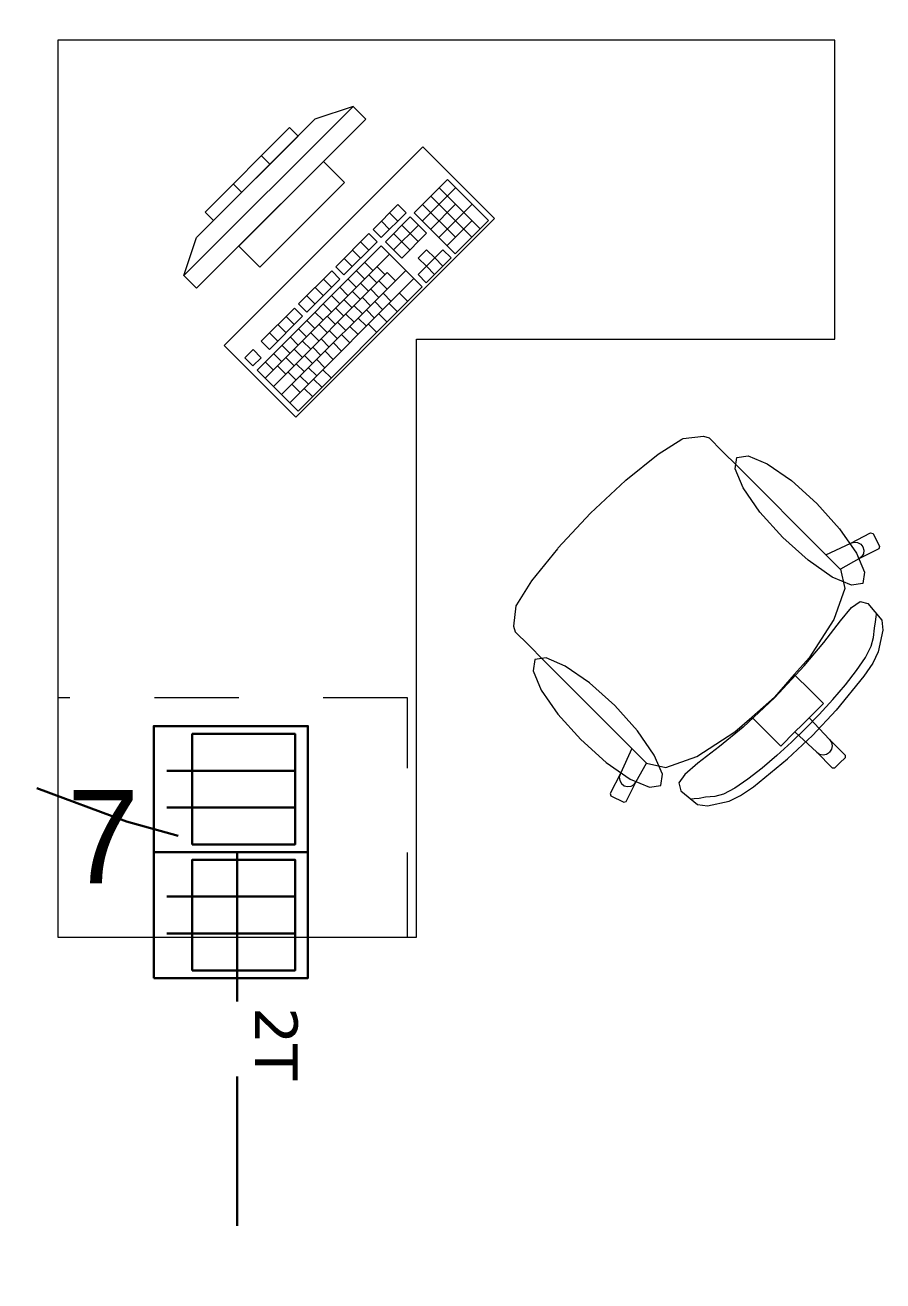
# Model space of a CAD drawing. Header units: inches. Extents: x -19 to 5698, y -728 to 92.
# Drawn here: x 398.271 to 399.706, y 14.4 to 16.5 of the extents above; entities that cross this region are included whole.
import ezdxf

# ---------------------------------------------------------------- set-up
doc = ezdxf.new("R2010")
doc.units = ezdxf.units.IN
doc.header["$MEASUREMENT"] = 0
doc.linetypes.add('HIDDEN', pattern=[0.375, 0.25, -0.125])
doc.linetypes.add('Rayas', pattern=[0.282222, 0.141111, -0.141111])
doc.layers.get('0').update_dxf_attribs({"color": 61})
doc.layers.add('00 conduct tomacorr', color=120, linetype='HIDDEN', lineweight=30)
doc.layers.add('00 IE LUZ EMERGENCIA', color=253, linetype='Continuous', lineweight=0)
doc.layers.add('Interior - Mobiliario', color=7, linetype='Continuous')
doc.styles.add('Annotative', font='arial.ttf')

# ---------------------------------------------------------------- blocks, each defined once
blk = doc.blocks.new('CAJA POP UP 6 MODULOS')
at = {"layer": '00 conduct tomacorr', "linetype": 'Continuous'}
for p, q in [((-0.095, -0.165), (-0.095, -0.0151)), ((-0.052, -0.165), (-0.052, -0.0151)), ((0.052, -0.165), (0.052, -0.0151)), ((0.095, -0.165), (0.095, -0.0151)), ((0, -0.165), (0, -0.18))]:
    blk.add_line(p, q, dxfattribs=at)
for points in [[(-0.147, 0), (0.147, 0), (0.147, -0.18), (-0.147, -0.18)], [(0, 0), (0.147, 0), (0.147, -0.18), (0, -0.18)]]:
    blk.add_lwpolyline(points, close=True, dxfattribs=at)
for points in [[(-0.138, -0.045), (-0.009, -0.045), (-0.009, -0.165), (-0.138, -0.165), (-0.138, -0.045)], [(0.009, -0.045), (0.138, -0.045), (0.138, -0.165), (0.009, -0.165), (0.009, -0.045)]]:
    blk.add_lwpolyline(points, dxfattribs=at)
at = {"color": 1, "insert": (-0.1807, -0.168), "char_height": 0.05, "attachment_point": 1, "rotation": 180}
blk.add_mtext_dynamic_manual_height_columns('{\\fVerdana|b0|i0|c0|p34;2T}', width=0.000481, gutter_width=0.1561, heights=[0], dxfattribs=at)

msp = doc.modelspace()

# ---------------------------------------------------------------- linework, layer by layer
at = {"layer": '00 conduct tomacorr'}
msp.add_line((398.626, 15.117), (398.626, 8.9162, 0.0001), dxfattribs=at)
msp.add_arc((399.1244, 17.2759), 2.2157, 180.0024, 257.0024, dxfattribs=at)
at = {"layer": 'Interior - Mobiliario', "color": 175, "linetype": 'Continuous', "lineweight": 13}
for p, q in [((398.82, 16.3639), (398.5371, 16.0811)), ((398.82, 16.3639), (398.7563, 16.3427)), ((398.8412, 16.3427), (398.82, 16.3639)), ((398.5583, 16.0599), (398.8412, 16.3427)), ((398.5583, 16.1447), (398.7563, 16.3427)), ((398.7139, 16.3286), (398.5725, 16.1871)), ((398.728, 16.3144), (398.7139, 16.3286)), ((398.5866, 16.173), (398.728, 16.3144)), ((398.6809, 16.2673), (398.6668, 16.2814)), ((398.7705, 16.272), (398.6291, 16.1306)), ((398.8058, 16.2366), (398.7705, 16.272)), ((398.6338, 16.2201), (398.6196, 16.2343)), ((398.6644, 16.0952), (398.8058, 16.2366)), ((398.9779, 16.2416), (398.9225, 16.1862)), ((399.0465, 16.173), (398.9779, 16.2416)), ((398.9363, 16.1725), (398.9916, 16.2279)), ((399.0188, 16.1453), (398.9502, 16.2139)), ((399.0327, 16.1592), (398.9641, 16.2278)), ((398.895, 16.1999), (398.8535, 16.1583)), ((398.9088, 16.1861), (398.895, 16.1999)), ((398.9912, 16.1452), (398.9364, 16.2001)), ((398.95, 16.1588), (398.9915, 16.2003)), ((398.9637, 16.1451), (399.0191, 16.2005)), ((398.5725, 16.1871), (398.5866, 16.173)), ((398.8672, 16.1446), (398.9088, 16.1861)), ((398.8811, 16.1584), (398.8674, 16.1722)), ((398.9156, 16.1793), (398.8741, 16.1377)), ((398.8949, 16.1723), (398.8812, 16.186)), ((398.943, 16.1519), (398.9156, 16.1793)), ((398.9225, 16.1862), (398.9911, 16.1176)), ((398.9774, 16.1314), (399.0189, 16.1729)), ((398.9911, 16.1176), (399.0465, 16.173)), ((398.8466, 16.1514), (398.7912, 16.096)), ((398.8603, 16.1377), (398.8466, 16.1514)), ((398.8535, 16.1583), (398.8672, 16.1446)), ((398.8878, 16.124), (398.9293, 16.1656)), ((398.9153, 16.1242), (398.8879, 16.1516)), ((398.9015, 16.1103), (398.943, 16.1519)), ((398.9292, 16.138), (398.9018, 16.1654)), ((398.5371, 16.0811), (398.5583, 16.1447)), ((398.6291, 16.1306), (398.6644, 16.0952)), ((398.8672, 16.1308), (398.6594, 15.9231)), ((398.8049, 16.0823), (398.8603, 16.1377)), ((398.8464, 16.1238), (398.8327, 16.1375)), ((398.9357, 16.0623), (398.8672, 16.1308)), ((398.8741, 16.1377), (398.9015, 16.1103)), ((398.6732, 15.9094), (398.8809, 16.1171)), ((398.8188, 16.0961), (398.805, 16.1098)), ((398.8326, 16.11), (398.8189, 16.1237)), ((398.9429, 16.1243), (398.9291, 16.1104)), ((398.9291, 16.1104), (398.9428, 16.0967)), ((398.9426, 16.0692), (398.9842, 16.1107)), ((398.9428, 16.0967), (398.9566, 16.1106)), ((398.9566, 16.1106), (398.9429, 16.1243)), ((398.9705, 16.1244), (398.9566, 16.1106)), ((398.9703, 16.0969), (398.9566, 16.1106)), ((398.9842, 16.1107), (398.9705, 16.1244)), ((398.7006, 15.882), (398.9083, 16.0897)), ((398.7843, 16.0891), (398.7289, 16.0337)), ((398.798, 16.0754), (398.7843, 16.0891)), ((398.7912, 16.096), (398.8049, 16.0823)), ((398.8393, 16.0756), (398.8256, 16.0893)), ((398.8532, 16.0894), (398.8395, 16.1031)), ((398.8738, 16.0826), (398.8601, 16.0963)), ((398.9428, 16.0967), (398.9289, 16.0829)), ((398.9565, 16.083), (398.9428, 16.0967)), ((398.5371, 16.0811), (398.5583, 16.0599)), ((398.6869, 15.8957), (398.8773, 16.0861)), ((398.7143, 15.8683), (398.922, 16.076)), ((398.7426, 16.02), (398.798, 16.0754)), ((398.7841, 16.0615), (398.7704, 16.0752)), ((398.8255, 16.0617), (398.8118, 16.0754)), ((398.8461, 16.0549), (398.8324, 16.0686)), ((398.86, 16.0688), (398.8462, 16.0825)), ((398.8771, 16.0585), (398.8634, 16.0722)), ((398.891, 16.0724), (398.8773, 16.0861)), ((398.9289, 16.0829), (398.9426, 16.0692)), ((398.728, 15.8545), (398.9357, 16.0623)), ((398.7564, 16.0338), (398.7427, 16.0475)), ((398.7703, 16.0477), (398.7566, 16.0614)), ((398.7978, 16.034), (398.7841, 16.0477)), ((398.8116, 16.0479), (398.7979, 16.0616)), ((398.8323, 16.0411), (398.8186, 16.0548)), ((398.8494, 16.0308), (398.8357, 16.0445)), ((398.8633, 16.0447), (398.8496, 16.0584)), ((398.8839, 16.0379), (398.8702, 16.0516)), ((398.9115, 16.038), (398.8978, 16.0517)), ((398.722, 16.0268), (398.6666, 15.9714)), ((398.7357, 16.013), (398.722, 16.0268)), ((398.7289, 16.0337), (398.7426, 16.02)), ((398.7839, 16.0202), (398.7702, 16.0339)), ((398.8046, 16.0134), (398.7909, 16.0271)), ((398.8184, 16.0272), (398.8047, 16.0409)), ((398.8356, 16.017), (398.8219, 16.0307)), ((398.8562, 16.0102), (398.8425, 16.0239)), ((398.8701, 16.024), (398.8564, 16.0377)), ((398.8942, 16.0207), (398.8805, 16.0344)), ((398.6803, 15.9577), (398.7357, 16.013)), ((398.7218, 15.9992), (398.7081, 16.0129)), ((398.7562, 15.9925), (398.7425, 16.0062)), ((398.7701, 16.0063), (398.7564, 16.02)), ((398.7907, 15.9995), (398.777, 16.0132)), ((398.8079, 15.9893), (398.7942, 16.003)), ((398.8217, 16.0031), (398.808, 16.0168)), ((398.8424, 15.9963), (398.8287, 16.0101)), ((398.8769, 16.0034), (398.8632, 16.0171)), ((398.6941, 15.9715), (398.6804, 15.9852)), ((398.708, 15.9854), (398.6943, 15.9991)), ((398.7424, 15.9786), (398.7287, 15.9923)), ((398.763, 15.9718), (398.7493, 15.9856)), ((398.7769, 15.9857), (398.7632, 15.9994)), ((398.794, 15.9754), (398.7803, 15.9891)), ((398.8147, 15.9686), (398.801, 15.9824)), ((398.8285, 15.9825), (398.8148, 15.9962)), ((398.8596, 15.9861), (398.8458, 15.9998)), ((398.6666, 15.9714), (398.6803, 15.9577)), ((398.7147, 15.9509), (398.701, 15.9646)), ((398.7285, 15.9648), (398.7148, 15.9785)), ((398.7492, 15.958), (398.7355, 15.9717)), ((398.7664, 15.9477), (398.7526, 15.9615)), ((398.7802, 15.9616), (398.7665, 15.9753)), ((398.8008, 15.9548), (398.7871, 15.9685)), ((398.6527, 15.9575), (398.6389, 15.9437)), ((398.6389, 15.9437), (398.6526, 15.93)), ((398.6526, 15.93), (398.6664, 15.9438)), ((398.6664, 15.9438), (398.6527, 15.9575)), ((398.7008, 15.9371), (398.6871, 15.9508)), ((398.7215, 15.9303), (398.7078, 15.944)), ((398.7353, 15.9441), (398.7216, 15.9579)), ((398.7525, 15.9339), (398.7388, 15.9476)), ((398.7731, 15.9271), (398.7594, 15.9408)), ((398.787, 15.941), (398.7733, 15.9547)), ((398.6594, 15.9231), (398.728, 15.8545)), ((398.687, 15.9232), (398.6733, 15.937)), ((398.7076, 15.9164), (398.6939, 15.9302)), ((398.7248, 15.9062), (398.7111, 15.9199)), ((398.7387, 15.92), (398.7249, 15.9338)), ((398.7593, 15.9133), (398.7456, 15.927)), ((398.7834, 15.9099), (398.7697, 15.9236)), ((398.7316, 15.8856), (398.7179, 15.8993)), ((398.7454, 15.8994), (398.7317, 15.9131)), ((398.7678, 15.8943), (398.7541, 15.9081)), ((398.7522, 15.8788), (398.7385, 15.8925)), ((399.3303, 15.7827), (399.3703, 15.8076)), ((399.3703, 15.8076), (399.3724, 15.8085)), ((399.3724, 15.8085), (399.4064, 15.8125)), ((399.4064, 15.8125), (399.4157, 15.8096)), ((399.4157, 15.8096), (399.4376, 15.7877)), ((399.2766, 15.7391), (399.3303, 15.7827)), ((399.4376, 15.7877), (399.4631, 15.7622)), ((399.4631, 15.7622), (399.611, 15.6143)), ((399.2174, 15.6836), (399.2758, 15.7384)), ((399.2758, 15.7384), (399.2766, 15.7391)), ((399.2174, 15.6836), (399.1626, 15.6253)), ((399.6527, 15.6339), (399.6858, 15.6509)), ((399.6858, 15.6509), (399.6899, 15.6496)), ((399.6899, 15.6496), (399.7007, 15.6282)), ((399.1619, 15.6244), (399.1184, 15.5708)), ((399.1626, 15.6253), (399.1619, 15.6244)), ((399.611, 15.6143), (399.6527, 15.6339)), ((399.6527, 15.6339), (399.6584, 15.6355)), ((399.6584, 15.6355), (399.6642, 15.6348)), ((399.6642, 15.6348), (399.6693, 15.632)), ((399.6693, 15.632), (399.6729, 15.6274)), ((399.6729, 15.6274), (399.6745, 15.6218)), ((399.7007, 15.6282), (399.6994, 15.6241)), ((399.6352, 15.5901), (399.611, 15.6143)), ((399.6663, 15.6072), (399.6353, 15.5899)), ((399.6994, 15.6241), (399.6663, 15.6072)), ((399.6709, 15.6108), (399.6663, 15.6072)), ((399.6738, 15.6159), (399.6709, 15.6108)), ((399.6745, 15.6218), (399.6738, 15.6159)), ((399.6352, 15.5901), (399.6353, 15.5899)), ((399.6353, 15.5899), (399.6427, 15.5579)), ((399.1184, 15.5708), (399.0934, 15.5307)), ((399.6427, 15.5579), (399.6244, 15.5059)), ((399.0925, 15.5286), (399.0885, 15.4947)), ((399.0934, 15.5307), (399.0925, 15.5286)), ((399.6355, 15.5039), (399.6541, 15.5262)), ((399.6541, 15.5262), (399.6684, 15.5362)), ((399.6684, 15.5362), (399.6814, 15.5328)), ((399.6814, 15.5328), (399.7045, 15.5049)), ((399.6244, 15.5059), (399.583, 15.4421)), ((399.6076, 15.4677), (399.6355, 15.5039)), ((399.6921, 15.4914), (399.6941, 15.5022)), ((399.6941, 15.5022), (399.6949, 15.5102)), ((399.6949, 15.5102), (399.6957, 15.5147)), ((399.7045, 15.5049), (399.7064, 15.4882)), ((399.0885, 15.4947), (399.0914, 15.4854)), ((399.0914, 15.4854), (399.1134, 15.4634)), ((399.6909, 15.476), (399.6921, 15.4914)), ((399.7064, 15.4882), (399.6987, 15.452)), ((399.1134, 15.4634), (399.1389, 15.4379)), ((399.5749, 15.4284), (399.6076, 15.4677)), ((399.6771, 15.4424), (399.687, 15.4613)), ((399.687, 15.4613), (399.6909, 15.476)), ((399.1389, 15.4379), (399.2867, 15.2901)), ((399.583, 15.4421), (399.5582, 15.414)), ((399.6622, 15.4206), (399.6771, 15.4424)), ((399.6987, 15.452), (399.6897, 15.4328)), ((399.5254, 15.3757), (399.5749, 15.4284)), ((399.6436, 15.3968), (399.6622, 15.4206)), ((399.6897, 15.4328), (399.6748, 15.4111)), ((399.5582, 15.414), (399.5249, 15.3761)), ((399.5582, 15.414), (399.5856, 15.3866)), ((399.6225, 15.372), (399.6436, 15.3968)), ((399.6748, 15.4111), (399.628, 15.3544)), ((399.5254, 15.3757), (399.4726, 15.3262)), ((399.4871, 15.3428), (399.5249, 15.3761)), ((399.5856, 15.3866), (399.6068, 15.3654)), ((399.6068, 15.3654), (399.5831, 15.3418)), ((399.628, 15.3544), (399.5888, 15.3122)), ((399.5999, 15.3474), (399.6225, 15.372)), ((399.4589, 15.318), (399.4871, 15.3428)), ((399.4871, 15.3428), (399.5144, 15.3154)), ((399.5831, 15.3418), (399.5712, 15.3299)), ((399.5771, 15.3239), (399.5999, 15.3474)), ((399.5831, 15.3418), (399.6171, 15.3053)), ((399.3951, 15.2767), (399.4589, 15.318)), ((399.4726, 15.3262), (399.4333, 15.2935)), ((399.5144, 15.3154), (399.5356, 15.2943)), ((399.5356, 15.2943), (399.5592, 15.3179)), ((399.5466, 15.2731), (399.5888, 15.3122)), ((399.5771, 15.3239), (399.5536, 15.3011)), ((399.5592, 15.3179), (399.5712, 15.3299)), ((399.5592, 15.3179), (399.5958, 15.2839)), ((399.2867, 15.2901), (399.2672, 15.2483)), ((399.311, 15.2658), (399.2867, 15.2901)), ((399.4333, 15.2935), (399.3971, 15.2655)), ((399.5536, 15.3011), (399.529, 15.2786)), ((399.6203, 15.2889), (399.617, 15.284)), ((399.6171, 15.3053), (399.6203, 15.3004)), ((399.6171, 15.3053), (399.6432, 15.2792)), ((399.6203, 15.3004), (399.6215, 15.2947)), ((399.6215, 15.2947), (399.6203, 15.2889)), ((399.3431, 15.2583), (399.3951, 15.2767)), ((399.4899, 15.2263), (399.5466, 15.2731)), ((399.529, 15.2786), (399.5043, 15.2574)), ((399.5958, 15.2839), (399.6006, 15.2807)), ((399.5958, 15.2839), (399.6218, 15.2578)), ((399.6006, 15.2807), (399.6064, 15.2796)), ((399.6064, 15.2796), (399.6121, 15.2808)), ((399.6121, 15.2808), (399.617, 15.284)), ((399.6432, 15.2749), (399.6346, 15.2664)), ((399.6432, 15.2792), (399.6432, 15.2749)), ((399.2672, 15.2483), (399.2502, 15.2152)), ((399.2672, 15.2483), (399.2655, 15.2426)), ((399.2939, 15.2348), (399.3112, 15.2658)), ((399.311, 15.2658), (399.3112, 15.2658)), ((399.3112, 15.2658), (399.3431, 15.2583)), ((399.3749, 15.2469), (399.3648, 15.2326)), ((399.3971, 15.2655), (399.3749, 15.2469)), ((399.5043, 15.2574), (399.4804, 15.2388)), ((399.6218, 15.2578), (399.6261, 15.2579)), ((399.6261, 15.2579), (399.6346, 15.2664)), ((399.2655, 15.2426), (399.2662, 15.2368)), ((399.2662, 15.2368), (399.269, 15.2317)), ((399.269, 15.2317), (399.2736, 15.2281)), ((399.2736, 15.2281), (399.2793, 15.2266)), ((399.2769, 15.2017), (399.2939, 15.2348)), ((399.2793, 15.2266), (399.2851, 15.2273)), ((399.2851, 15.2273), (399.2902, 15.2302)), ((399.2902, 15.2302), (399.2939, 15.2348)), ((399.3648, 15.2326), (399.3683, 15.2197)), ((399.4804, 15.2388), (399.4586, 15.224)), ((399.4682, 15.2114), (399.4899, 15.2263)), ((399.2502, 15.2152), (399.2515, 15.2112)), ((399.2515, 15.2112), (399.2728, 15.2003)), ((399.3683, 15.2197), (399.3961, 15.1965)), ((399.3908, 15.2061), (399.3863, 15.2053)), ((399.3989, 15.2069), (399.3908, 15.2061)), ((399.4096, 15.209), (399.3989, 15.2069)), ((399.425, 15.2101), (399.4096, 15.209)), ((399.4398, 15.214), (399.425, 15.2101)), ((399.4586, 15.224), (399.4398, 15.214)), ((399.449, 15.2024), (399.4682, 15.2114)), ((399.2728, 15.2003), (399.2769, 15.2017)), ((399.3961, 15.1965), (399.4129, 15.1946)), ((399.4129, 15.1946), (399.449, 15.2024))]:
    msp.add_line(p, q, dxfattribs=at)
at = {"layer": 'Interior - Mobiliario', "color": 175, "linetype": 'Rayas', "lineweight": 13}
for p, q in [((398.911, 15.375), (398.326, 15.375)), ((398.911, 14.975), (398.911, 15.375))]:
    msp.add_line(p, q, dxfattribs=at)
at = {"layer": 'Interior - Mobiliario', "color": 175, "linetype": 'Continuous', "lineweight": 13, "flags": 128}
for points in [[(398.326, 16.475), (398.326, 14.975), (398.926, 14.975), (398.926, 15.975), (399.626, 15.975), (399.626, 16.475)], [(398.6043, 15.9644), (398.7245, 15.8442), (399.0569, 16.1765), (398.9366, 16.2967)], [(399.5959, 15.7001), (399.634, 15.6576), (399.6621, 15.6172), (399.6757, 15.5852), (399.6728, 15.5663), (399.6539, 15.5634), (399.6218, 15.577), (399.5814, 15.605), (399.539, 15.6432), (399.5008, 15.6856), (399.4728, 15.726), (399.4592, 15.7581), (399.4621, 15.777), (399.481, 15.7799), (399.513, 15.7663), (399.5534, 15.7382)], [(399.201, 15.3052), (399.2434, 15.267), (399.2838, 15.239), (399.3159, 15.2254), (399.3348, 15.2283), (399.3377, 15.2472), (399.324, 15.2792), (399.296, 15.3196), (399.2579, 15.3621), (399.2154, 15.4002), (399.175, 15.4282), (399.143, 15.4419), (399.124, 15.439), (399.1212, 15.4201), (399.1348, 15.388), (399.1628, 15.3476)]]:
    msp.add_lwpolyline(points, close=True, dxfattribs=at)

# ---------------------------------------------------------------- block references
at = {"layer": '00 conduct tomacorr', "xscale": 1.432830642179531, "yscale": 1.432830642179531, "zscale": 1.432830642179531, "rotation": 89.99999999999997}
msp.add_blockref('CAJA POP UP 6 MODULOS', (398.4867, 15.117, 0), dxfattribs=at)

# ---------------------------------------------------------------- texts
at = {"layer": '00 IE LUZ EMERGENCIA', "style": 'Annotative'}
msp.add_attdef('7', (398.3413, 15.0646, 0), '', height=0.1562, dxfattribs=at)

doc.saveas('drawing.dxf')
